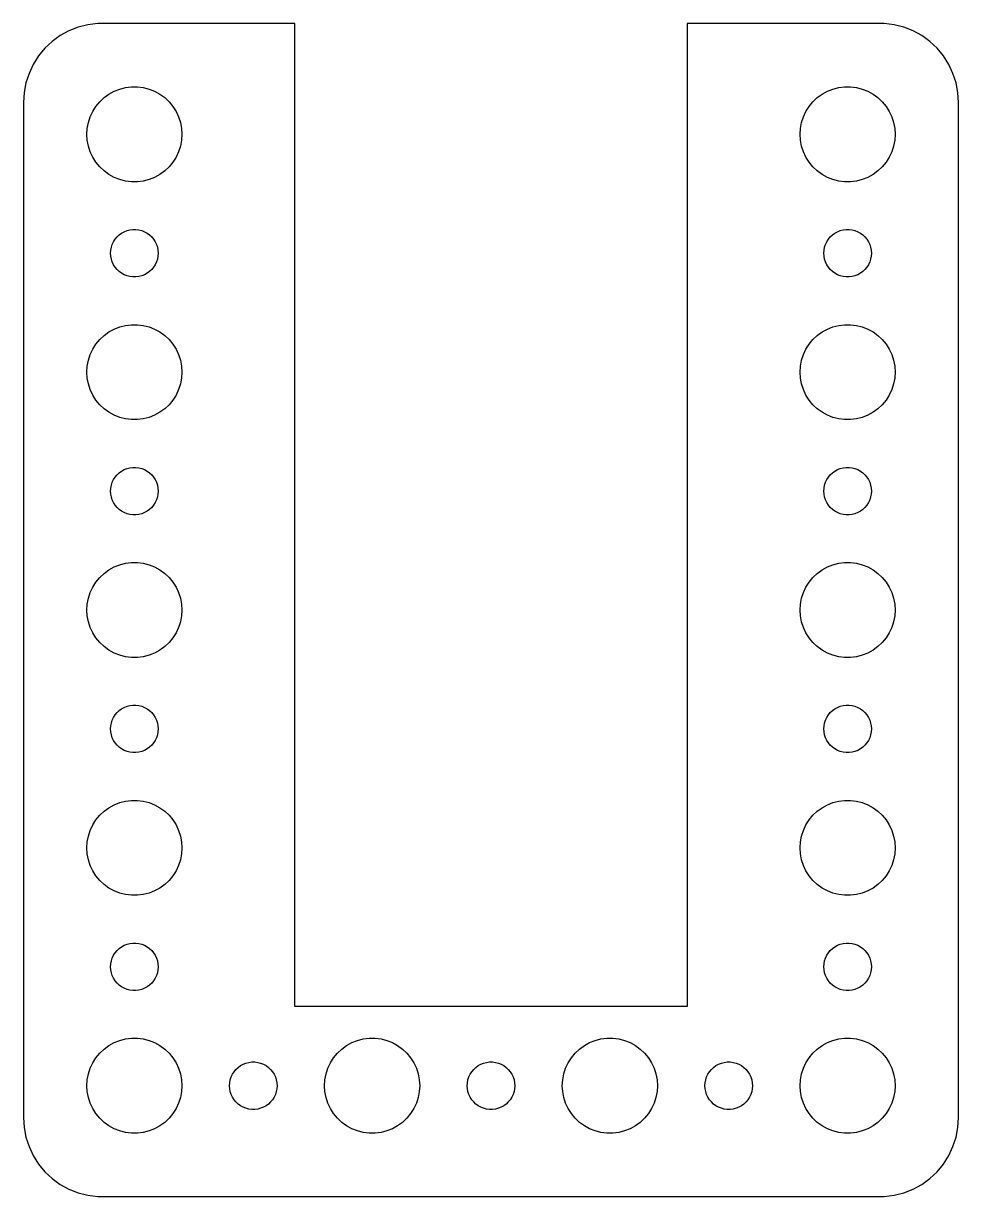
# Model space of a CAD drawing. Header units: metres. Extents: x -30 to 30, y 383 to 793.
# Drawn here: x -29.5 to 29.5, y 551 to 625 of the extents above; entities that cross this region are included whole.
import ezdxf

# ---------------------------------------------------------------- set-up
doc = ezdxf.new("R2010")
doc.units = ezdxf.units.M

msp = doc.modelspace()

# ---------------------------------------------------------------- linework, layer by layer
for p, q in [((-26.6289, 624.524), (-27.1791, 624.222)), ((-26.0451, 624.755), (-26.6289, 624.524)), ((-25.4369, 624.911), (-26.0451, 624.755)), ((-24.8139, 624.99), (-25.4369, 624.911)), ((-12.3834, 624.99), (-24.8139, 624.99)), ((-12.3834, 563), (-12.3834, 624.99)), ((24.8139, 624.99), (12.3834, 624.99)), ((12.3834, 624.99), (12.3834, 563)), ((25.4369, 624.911), (24.8139, 624.99)), ((26.0451, 624.755), (25.4369, 624.911)), ((26.6289, 624.524), (26.0451, 624.755)), ((27.1791, 624.222), (26.6289, 624.524)), ((-27.6871, 623.853), (-28.1448, 623.423)), ((-27.1791, 624.222), (-27.6871, 623.853)), ((27.6871, 623.853), (27.1791, 624.222)), ((28.1448, 623.423), (27.6871, 623.853)), ((-28.5451, 622.939), (-28.8815, 622.409)), ((-28.1448, 623.423), (-28.5451, 622.939)), ((28.5451, 622.939), (28.1448, 623.423)), ((28.8815, 622.409), (28.5451, 622.939)), ((-28.8815, 622.409), (-29.1489, 621.841)), ((29.1489, 621.841), (28.8815, 622.409)), ((-29.1489, 621.841), (-29.3429, 621.243)), ((29.3429, 621.243), (29.1489, 621.841)), ((-29.3429, 621.243), (-29.4606, 620.627)), ((-24.1075, 620.533), (-23.7773, 620.714)), ((-23.7773, 620.714), (-23.427, 620.853)), ((-23.427, 620.853), (-23.0621, 620.947)), ((-23.0621, 620.947), (-22.6884, 620.994)), ((-22.6884, 620.994), (-22.3116, 620.994)), ((-22.3116, 620.994), (-21.9379, 620.947)), ((-21.9379, 620.947), (-21.5729, 620.853)), ((-21.5729, 620.853), (-21.2227, 620.714)), ((-21.2227, 620.714), (-20.8925, 620.533)), ((20.8925, 620.533), (21.2227, 620.714)), ((21.2227, 620.714), (21.5729, 620.853)), ((21.5729, 620.853), (21.9379, 620.947)), ((21.9379, 620.947), (22.3116, 620.994)), ((22.3116, 620.994), (22.6884, 620.994)), ((22.6884, 620.994), (23.0621, 620.947)), ((23.0621, 620.947), (23.427, 620.853)), ((23.427, 620.853), (23.7773, 620.714)), ((23.7773, 620.714), (24.1075, 620.533)), ((29.4606, 620.627), (29.3429, 621.243)), ((-29.4606, 620.627), (-29.5, 620)), ((-29.5, 620), (-29.5, 556)), ((-24.927, 619.763), (-24.6869, 620.054)), ((-24.6869, 620.054), (-24.4123, 620.312)), ((-24.4123, 620.312), (-24.1075, 620.533)), ((-20.8925, 620.533), (-20.5877, 620.312)), ((-20.5877, 620.312), (-20.3131, 620.054)), ((-20.3131, 620.054), (-20.0729, 619.763)), ((20.0729, 619.763), (20.3131, 620.054)), ((20.3131, 620.054), (20.5877, 620.312)), ((20.5877, 620.312), (20.8925, 620.533)), ((24.1075, 620.533), (24.4123, 620.312)), ((24.4123, 620.312), (24.6869, 620.054)), ((24.6869, 620.054), (24.927, 619.763)), ((29.5, 620), (29.4606, 620.627)), ((29.5, 556), (29.5, 620)), ((-25.2893, 619.104), (-25.1289, 619.445)), ((-25.1289, 619.445), (-24.927, 619.763)), ((-20.0729, 619.763), (-19.8711, 619.445)), ((-19.8711, 619.445), (-19.7107, 619.104)), ((19.7107, 619.104), (19.8711, 619.445)), ((19.8711, 619.445), (20.0729, 619.763)), ((24.927, 619.763), (25.1289, 619.445)), ((25.1289, 619.445), (25.2893, 619.104)), ((-25.4763, 618.376), (-25.4057, 618.746)), ((-25.4057, 618.746), (-25.2893, 619.104)), ((-19.7107, 619.104), (-19.5942, 618.746)), ((-19.5942, 618.746), (-19.5237, 618.376)), ((19.5237, 618.376), (19.5942, 618.746)), ((19.5942, 618.746), (19.7107, 619.104)), ((25.2893, 619.104), (25.4057, 618.746)), ((25.4057, 618.746), (25.4763, 618.376)), ((-25.5, 618), (-25.4763, 618.376)), ((-25.4763, 617.624), (-25.5, 618)), ((-19.5237, 618.376), (-19.5, 618)), ((-19.5, 618), (-19.5237, 617.624)), ((19.5, 618), (19.5237, 618.376)), ((19.5237, 617.624), (19.5, 618)), ((25.4763, 618.376), (25.5, 618)), ((25.5, 618), (25.4763, 617.624)), ((-25.4057, 617.254), (-25.4763, 617.624)), ((-25.2893, 616.896), (-25.4057, 617.254)), ((-19.5942, 617.254), (-19.7107, 616.896)), ((-19.5237, 617.624), (-19.5942, 617.254)), ((19.5942, 617.254), (19.5237, 617.624)), ((19.7107, 616.896), (19.5942, 617.254)), ((25.4057, 617.254), (25.2893, 616.896)), ((25.4763, 617.624), (25.4057, 617.254)), ((-25.1289, 616.555), (-25.2893, 616.896)), ((-24.927, 616.237), (-25.1289, 616.555)), ((-19.8711, 616.555), (-20.0729, 616.237)), ((-19.7107, 616.896), (-19.8711, 616.555)), ((19.8711, 616.555), (19.7107, 616.896)), ((20.0729, 616.237), (19.8711, 616.555)), ((25.1289, 616.555), (24.927, 616.237)), ((25.2893, 616.896), (25.1289, 616.555)), ((-24.6869, 615.946), (-24.927, 616.237)), ((-24.4123, 615.688), (-24.6869, 615.946)), ((-24.1075, 615.467), (-24.4123, 615.688)), ((-20.5877, 615.688), (-20.8925, 615.467)), ((-20.3131, 615.946), (-20.5877, 615.688)), ((-20.0729, 616.237), (-20.3131, 615.946)), ((20.3131, 615.946), (20.0729, 616.237)), ((20.5877, 615.688), (20.3131, 615.946)), ((20.8925, 615.467), (20.5877, 615.688)), ((24.4123, 615.688), (24.1075, 615.467)), ((24.6869, 615.946), (24.4123, 615.688)), ((24.927, 616.237), (24.6869, 615.946)), ((-23.7773, 615.286), (-24.1075, 615.467)), ((-23.427, 615.147), (-23.7773, 615.286)), ((-23.0621, 615.053), (-23.427, 615.147)), ((-22.6884, 615.006), (-23.0621, 615.053)), ((-22.3116, 615.006), (-22.6884, 615.006)), ((-21.9379, 615.053), (-22.3116, 615.006)), ((-21.5729, 615.147), (-21.9379, 615.053)), ((-21.2227, 615.286), (-21.5729, 615.147)), ((-20.8925, 615.467), (-21.2227, 615.286)), ((21.2227, 615.286), (20.8925, 615.467)), ((21.5729, 615.147), (21.2227, 615.286)), ((21.9379, 615.053), (21.5729, 615.147)), ((22.3116, 615.006), (21.9379, 615.053)), ((22.6884, 615.006), (22.3116, 615.006)), ((23.0621, 615.053), (22.6884, 615.006)), ((23.427, 615.147), (23.0621, 615.053)), ((23.7773, 615.286), (23.427, 615.147)), ((24.1075, 615.467), (23.7773, 615.286)), ((-23.3037, 611.766), (-23.1387, 611.857)), ((-23.1387, 611.857), (-22.9635, 611.927)), ((-22.9635, 611.927), (-22.7811, 611.973)), ((-22.7811, 611.973), (-22.5942, 611.997)), ((-22.5942, 611.997), (-22.4058, 611.997)), ((-22.4058, 611.997), (-22.2189, 611.973)), ((-22.2189, 611.973), (-22.0365, 611.927)), ((-22.0365, 611.927), (-21.8613, 611.857)), ((-21.8613, 611.857), (-21.6963, 611.766)), ((21.6963, 611.766), (21.8613, 611.857)), ((21.8613, 611.857), (22.0365, 611.927)), ((22.0365, 611.927), (22.2189, 611.973)), ((22.2189, 611.973), (22.4058, 611.997)), ((22.4058, 611.997), (22.5942, 611.997)), ((22.5942, 611.997), (22.7811, 611.973)), ((22.7811, 611.973), (22.9635, 611.927)), ((22.9635, 611.927), (23.1387, 611.857)), ((23.1387, 611.857), (23.3037, 611.766)), ((-23.8947, 611.052), (-23.8145, 611.223)), ((-23.8145, 611.223), (-23.7135, 611.382)), ((-23.7135, 611.382), (-23.5934, 611.527)), ((-23.5934, 611.527), (-23.4561, 611.656)), ((-23.4561, 611.656), (-23.3037, 611.766)), ((-21.6963, 611.766), (-21.5439, 611.656)), ((-21.5439, 611.656), (-21.4065, 611.527)), ((-21.4065, 611.527), (-21.2865, 611.382)), ((-21.2865, 611.382), (-21.1855, 611.223)), ((-21.1855, 611.223), (-21.1053, 611.052)), ((21.1053, 611.052), (21.1855, 611.223)), ((21.1855, 611.223), (21.2865, 611.382)), ((21.2865, 611.382), (21.4065, 611.527)), ((21.4065, 611.527), (21.5439, 611.656)), ((21.5439, 611.656), (21.6963, 611.766)), ((23.3037, 611.766), (23.4561, 611.656)), ((23.4561, 611.656), (23.5934, 611.527)), ((23.5934, 611.527), (23.7135, 611.382)), ((23.7135, 611.382), (23.8145, 611.223)), ((23.8145, 611.223), (23.8947, 611.052)), ((-24, 610.5), (-23.9882, 610.688)), ((-23.9882, 610.312), (-24, 610.5)), ((-23.9882, 610.688), (-23.9529, 610.873)), ((-23.9529, 610.873), (-23.8947, 611.052)), ((-21.1053, 611.052), (-21.0471, 610.873)), ((-21.0471, 610.873), (-21.0118, 610.688)), ((-21.0118, 610.688), (-21, 610.5)), ((-21, 610.5), (-21.0118, 610.312)), ((21, 610.5), (21.0118, 610.688)), ((21.0118, 610.312), (21, 610.5)), ((21.0118, 610.688), (21.0471, 610.873)), ((21.0471, 610.873), (21.1053, 611.052)), ((23.8947, 611.052), (23.9529, 610.873)), ((23.9529, 610.873), (23.9882, 610.688)), ((23.9882, 610.688), (24, 610.5)), ((24, 610.5), (23.9882, 610.312)), ((-23.9529, 610.127), (-23.9882, 610.312)), ((-23.8947, 609.948), (-23.9529, 610.127)), ((-23.8145, 609.777), (-23.8947, 609.948)), ((-23.7135, 609.618), (-23.8145, 609.777)), ((-23.5934, 609.473), (-23.7135, 609.618)), ((-21.2865, 609.618), (-21.4065, 609.473)), ((-21.1855, 609.777), (-21.2865, 609.618)), ((-21.1053, 609.948), (-21.1855, 609.777)), ((-21.0471, 610.127), (-21.1053, 609.948)), ((-21.0118, 610.312), (-21.0471, 610.127)), ((21.0471, 610.127), (21.0118, 610.312)), ((21.1053, 609.948), (21.0471, 610.127)), ((21.1855, 609.777), (21.1053, 609.948)), ((21.2865, 609.618), (21.1855, 609.777)), ((21.4065, 609.473), (21.2865, 609.618)), ((23.7135, 609.618), (23.5934, 609.473)), ((23.8145, 609.777), (23.7135, 609.618)), ((23.8947, 609.948), (23.8145, 609.777)), ((23.9529, 610.127), (23.8947, 609.948)), ((23.9882, 610.312), (23.9529, 610.127)), ((-23.4561, 609.344), (-23.5934, 609.473)), ((-23.3037, 609.234), (-23.4561, 609.344)), ((-23.1387, 609.143), (-23.3037, 609.234)), ((-22.9635, 609.073), (-23.1387, 609.143)), ((-22.7811, 609.027), (-22.9635, 609.073)), ((-22.5942, 609.003), (-22.7811, 609.027)), ((-22.4058, 609.003), (-22.5942, 609.003)), ((-22.2189, 609.027), (-22.4058, 609.003)), ((-22.0365, 609.073), (-22.2189, 609.027)), ((-21.8613, 609.143), (-22.0365, 609.073)), ((-21.6963, 609.234), (-21.8613, 609.143)), ((-21.5439, 609.344), (-21.6963, 609.234)), ((-21.4065, 609.473), (-21.5439, 609.344)), ((21.5439, 609.344), (21.4065, 609.473)), ((21.6963, 609.234), (21.5439, 609.344)), ((21.8613, 609.143), (21.6963, 609.234)), ((22.0365, 609.073), (21.8613, 609.143)), ((22.2189, 609.027), (22.0365, 609.073)), ((22.4058, 609.003), (22.2189, 609.027)), ((22.5942, 609.003), (22.4058, 609.003)), ((22.7811, 609.027), (22.5942, 609.003)), ((22.9635, 609.073), (22.7811, 609.027)), ((23.1387, 609.143), (22.9635, 609.073)), ((23.3037, 609.234), (23.1387, 609.143)), ((23.4561, 609.344), (23.3037, 609.234)), ((23.5934, 609.473), (23.4561, 609.344)), ((-23.427, 605.853), (-23.0621, 605.947)), ((-23.0621, 605.947), (-22.6884, 605.994)), ((-22.6884, 605.994), (-22.3116, 605.994)), ((-22.3116, 605.994), (-21.9379, 605.947)), ((-21.9379, 605.947), (-21.5729, 605.853)), ((21.5729, 605.853), (21.9379, 605.947)), ((21.9379, 605.947), (22.3116, 605.994)), ((22.3116, 605.994), (22.6884, 605.994)), ((22.6884, 605.994), (23.0621, 605.947)), ((23.0621, 605.947), (23.427, 605.853)), ((-24.6869, 605.054), (-24.4123, 605.312)), ((-24.4123, 605.312), (-24.1075, 605.533)), ((-24.1075, 605.533), (-23.7773, 605.714)), ((-23.7773, 605.714), (-23.427, 605.853)), ((-21.5729, 605.853), (-21.2227, 605.714)), ((-21.2227, 605.714), (-20.8925, 605.533)), ((-20.8925, 605.533), (-20.5877, 605.312)), ((-20.5877, 605.312), (-20.3131, 605.054)), ((20.3131, 605.054), (20.5877, 605.312)), ((20.5877, 605.312), (20.8925, 605.533)), ((20.8925, 605.533), (21.2227, 605.714)), ((21.2227, 605.714), (21.5729, 605.853)), ((23.427, 605.853), (23.7773, 605.714)), ((23.7773, 605.714), (24.1075, 605.533)), ((24.1075, 605.533), (24.4123, 605.312)), ((24.4123, 605.312), (24.6869, 605.054)), ((-25.2893, 604.104), (-25.1289, 604.445)), ((-25.1289, 604.445), (-24.927, 604.763)), ((-24.927, 604.763), (-24.6869, 605.054)), ((-20.3131, 605.054), (-20.0729, 604.763)), ((-20.0729, 604.763), (-19.8711, 604.445)), ((-19.8711, 604.445), (-19.7107, 604.104)), ((19.7107, 604.104), (19.8711, 604.445)), ((19.8711, 604.445), (20.0729, 604.763)), ((20.0729, 604.763), (20.3131, 605.054)), ((24.6869, 605.054), (24.927, 604.763)), ((24.927, 604.763), (25.1289, 604.445)), ((25.1289, 604.445), (25.2893, 604.104)), ((-25.4763, 603.376), (-25.4057, 603.746)), ((-25.4057, 603.746), (-25.2893, 604.104)), ((-19.7107, 604.104), (-19.5942, 603.746)), ((-19.5942, 603.746), (-19.5237, 603.376)), ((19.5237, 603.376), (19.5942, 603.746)), ((19.5942, 603.746), (19.7107, 604.104)), ((25.2893, 604.104), (25.4057, 603.746)), ((25.4057, 603.746), (25.4763, 603.376)), ((-25.5, 603), (-25.4763, 603.376)), ((-25.4763, 602.624), (-25.5, 603)), ((-19.5237, 603.376), (-19.5, 603)), ((-19.5, 603), (-19.5237, 602.624)), ((19.5, 603), (19.5237, 603.376)), ((19.5237, 602.624), (19.5, 603)), ((25.4763, 603.376), (25.5, 603)), ((25.5, 603), (25.4763, 602.624)), ((-25.4057, 602.254), (-25.4763, 602.624)), ((-25.2893, 601.896), (-25.4057, 602.254)), ((-19.5942, 602.254), (-19.7107, 601.896)), ((-19.5237, 602.624), (-19.5942, 602.254)), ((19.5942, 602.254), (19.5237, 602.624)), ((19.7107, 601.896), (19.5942, 602.254)), ((25.4057, 602.254), (25.2893, 601.896)), ((25.4763, 602.624), (25.4057, 602.254)), ((-25.1289, 601.555), (-25.2893, 601.896)), ((-24.927, 601.237), (-25.1289, 601.555)), ((-19.8711, 601.555), (-20.0729, 601.237)), ((-19.7107, 601.896), (-19.8711, 601.555)), ((19.8711, 601.555), (19.7107, 601.896)), ((20.0729, 601.237), (19.8711, 601.555)), ((25.1289, 601.555), (24.927, 601.237)), ((25.2893, 601.896), (25.1289, 601.555)), ((-24.6869, 600.946), (-24.927, 601.237)), ((-24.4123, 600.688), (-24.6869, 600.946)), ((-20.3131, 600.946), (-20.5877, 600.688)), ((-20.0729, 601.237), (-20.3131, 600.946)), ((20.3131, 600.946), (20.0729, 601.237)), ((20.5877, 600.688), (20.3131, 600.946)), ((24.6869, 600.946), (24.4123, 600.688)), ((24.927, 601.237), (24.6869, 600.946)), ((-24.1075, 600.467), (-24.4123, 600.688)), ((-23.7773, 600.286), (-24.1075, 600.467)), ((-23.427, 600.147), (-23.7773, 600.286)), ((-23.0621, 600.053), (-23.427, 600.147)), ((-22.6884, 600.006), (-23.0621, 600.053)), ((-22.3116, 600.006), (-22.6884, 600.006)), ((-21.9379, 600.053), (-22.3116, 600.006)), ((-21.5729, 600.147), (-21.9379, 600.053)), ((-21.2227, 600.286), (-21.5729, 600.147)), ((-20.8925, 600.467), (-21.2227, 600.286)), ((-20.5877, 600.688), (-20.8925, 600.467)), ((20.8925, 600.467), (20.5877, 600.688)), ((21.2227, 600.286), (20.8925, 600.467)), ((21.5729, 600.147), (21.2227, 600.286)), ((21.9379, 600.053), (21.5729, 600.147)), ((22.3116, 600.006), (21.9379, 600.053)), ((22.6884, 600.006), (22.3116, 600.006)), ((23.0621, 600.053), (22.6884, 600.006)), ((23.427, 600.147), (23.0621, 600.053)), ((23.7773, 600.286), (23.427, 600.147)), ((24.1075, 600.467), (23.7773, 600.286)), ((24.4123, 600.688), (24.1075, 600.467)), ((-23.8145, 596.223), (-23.7135, 596.382)), ((-23.7135, 596.382), (-23.5934, 596.527)), ((-23.5934, 596.527), (-23.4561, 596.656)), ((-23.4561, 596.656), (-23.3037, 596.766)), ((-23.3037, 596.766), (-23.1387, 596.857)), ((-23.1387, 596.857), (-22.9635, 596.927)), ((-22.9635, 596.927), (-22.7811, 596.973)), ((-22.7811, 596.973), (-22.5942, 596.997)), ((-22.5942, 596.997), (-22.4058, 596.997)), ((-22.4058, 596.997), (-22.2189, 596.973)), ((-22.2189, 596.973), (-22.0365, 596.927)), ((-22.0365, 596.927), (-21.8613, 596.857)), ((-21.8613, 596.857), (-21.6963, 596.766)), ((-21.6963, 596.766), (-21.5439, 596.656)), ((-21.5439, 596.656), (-21.4065, 596.527)), ((-21.4065, 596.527), (-21.2865, 596.382)), ((-21.2865, 596.382), (-21.1855, 596.223)), ((21.1855, 596.223), (21.2865, 596.382)), ((21.2865, 596.382), (21.4065, 596.527)), ((21.4065, 596.527), (21.5439, 596.656)), ((21.5439, 596.656), (21.6963, 596.766)), ((21.6963, 596.766), (21.8613, 596.857)), ((21.8613, 596.857), (22.0365, 596.927)), ((22.0365, 596.927), (22.2189, 596.973)), ((22.2189, 596.973), (22.4058, 596.997)), ((22.4058, 596.997), (22.5942, 596.997)), ((22.5942, 596.997), (22.7811, 596.973)), ((22.7811, 596.973), (22.9635, 596.927)), ((22.9635, 596.927), (23.1387, 596.857)), ((23.1387, 596.857), (23.3037, 596.766)), ((23.3037, 596.766), (23.4561, 596.656)), ((23.4561, 596.656), (23.5934, 596.527)), ((23.5934, 596.527), (23.7135, 596.382)), ((23.7135, 596.382), (23.8145, 596.223)), ((-24, 595.5), (-23.9882, 595.688)), ((-23.9882, 595.688), (-23.9529, 595.873)), ((-23.9529, 595.873), (-23.8947, 596.052)), ((-23.8947, 596.052), (-23.8145, 596.223)), ((-21.1855, 596.223), (-21.1053, 596.052)), ((-21.1053, 596.052), (-21.0471, 595.873)), ((-21.0471, 595.873), (-21.0118, 595.688)), ((-21.0118, 595.688), (-21, 595.5)), ((21, 595.5), (21.0118, 595.688)), ((21.0118, 595.688), (21.0471, 595.873)), ((21.0471, 595.873), (21.1053, 596.052)), ((21.1053, 596.052), (21.1855, 596.223)), ((23.8145, 596.223), (23.8947, 596.052)), ((23.8947, 596.052), (23.9529, 595.873)), ((23.9529, 595.873), (23.9882, 595.688)), ((23.9882, 595.688), (24, 595.5)), ((-23.9882, 595.312), (-24, 595.5)), ((-23.9529, 595.127), (-23.9882, 595.312)), ((-23.8947, 594.948), (-23.9529, 595.127)), ((-23.8145, 594.777), (-23.8947, 594.948)), ((-21.1053, 594.948), (-21.1855, 594.777)), ((-21.0471, 595.127), (-21.1053, 594.948)), ((-21.0118, 595.312), (-21.0471, 595.127)), ((-21, 595.5), (-21.0118, 595.312)), ((21.0118, 595.312), (21, 595.5)), ((21.0471, 595.127), (21.0118, 595.312)), ((21.1053, 594.948), (21.0471, 595.127)), ((21.1855, 594.777), (21.1053, 594.948)), ((23.8947, 594.948), (23.8145, 594.777)), ((23.9529, 595.127), (23.8947, 594.948)), ((23.9882, 595.312), (23.9529, 595.127)), ((24, 595.5), (23.9882, 595.312)), ((-23.7135, 594.618), (-23.8145, 594.777)), ((-23.5934, 594.473), (-23.7135, 594.618)), ((-23.4561, 594.344), (-23.5934, 594.473)), ((-23.3037, 594.234), (-23.4561, 594.344)), ((-23.1387, 594.143), (-23.3037, 594.234)), ((-22.9635, 594.073), (-23.1387, 594.143)), ((-22.7811, 594.027), (-22.9635, 594.073)), ((-22.0365, 594.073), (-22.2189, 594.027)), ((-21.8613, 594.143), (-22.0365, 594.073)), ((-21.6963, 594.234), (-21.8613, 594.143)), ((-21.5439, 594.344), (-21.6963, 594.234)), ((-21.4065, 594.473), (-21.5439, 594.344)), ((-21.2865, 594.618), (-21.4065, 594.473)), ((-21.1855, 594.777), (-21.2865, 594.618)), ((21.2865, 594.618), (21.1855, 594.777)), ((21.4065, 594.473), (21.2865, 594.618)), ((21.5439, 594.344), (21.4065, 594.473)), ((21.6963, 594.234), (21.5439, 594.344)), ((21.8613, 594.143), (21.6963, 594.234)), ((22.0365, 594.073), (21.8613, 594.143)), ((22.2189, 594.027), (22.0365, 594.073)), ((22.9635, 594.073), (22.7811, 594.027)), ((23.1387, 594.143), (22.9635, 594.073)), ((23.3037, 594.234), (23.1387, 594.143)), ((23.4561, 594.344), (23.3037, 594.234)), ((23.5934, 594.473), (23.4561, 594.344)), ((23.7135, 594.618), (23.5934, 594.473)), ((23.8145, 594.777), (23.7135, 594.618)), ((-22.5942, 594.003), (-22.7811, 594.027)), ((-22.4058, 594.003), (-22.5942, 594.003)), ((-22.2189, 594.027), (-22.4058, 594.003)), ((22.4058, 594.003), (22.2189, 594.027)), ((22.5942, 594.003), (22.4058, 594.003)), ((22.7811, 594.027), (22.5942, 594.003)), ((-24.4123, 590.312), (-24.1075, 590.533)), ((-24.1075, 590.533), (-23.7773, 590.714)), ((-23.7773, 590.714), (-23.427, 590.853)), ((-23.427, 590.853), (-23.0621, 590.947)), ((-23.0621, 590.947), (-22.6884, 590.994)), ((-22.6884, 590.994), (-22.3116, 590.994)), ((-22.3116, 590.994), (-21.9379, 590.947)), ((-21.9379, 590.947), (-21.5729, 590.853)), ((-21.5729, 590.853), (-21.2227, 590.714)), ((-21.2227, 590.714), (-20.8925, 590.533)), ((-20.8925, 590.533), (-20.5877, 590.312)), ((20.5877, 590.312), (20.8925, 590.533)), ((20.8925, 590.533), (21.2227, 590.714)), ((21.2227, 590.714), (21.5729, 590.853)), ((21.5729, 590.853), (21.9379, 590.947)), ((21.9379, 590.947), (22.3116, 590.994)), ((22.3116, 590.994), (22.6884, 590.994)), ((22.6884, 590.994), (23.0621, 590.947)), ((23.0621, 590.947), (23.427, 590.853)), ((23.427, 590.853), (23.7773, 590.714)), ((23.7773, 590.714), (24.1075, 590.533)), ((24.1075, 590.533), (24.4123, 590.312)), ((-25.1289, 589.445), (-24.927, 589.763)), ((-24.927, 589.763), (-24.6869, 590.054)), ((-24.6869, 590.054), (-24.4123, 590.312)), ((-20.5877, 590.312), (-20.3131, 590.054)), ((-20.3131, 590.054), (-20.0729, 589.763)), ((-20.0729, 589.763), (-19.8711, 589.445)), ((19.8711, 589.445), (20.0729, 589.763)), ((20.0729, 589.763), (20.3131, 590.054)), ((20.3131, 590.054), (20.5877, 590.312)), ((24.4123, 590.312), (24.6869, 590.054)), ((24.6869, 590.054), (24.927, 589.763)), ((24.927, 589.763), (25.1289, 589.445)), ((-25.4057, 588.746), (-25.2893, 589.104)), ((-25.2893, 589.104), (-25.1289, 589.445)), ((-19.8711, 589.445), (-19.7107, 589.104)), ((-19.7107, 589.104), (-19.5942, 588.746)), ((19.5942, 588.746), (19.7107, 589.104)), ((19.7107, 589.104), (19.8711, 589.445)), ((25.1289, 589.445), (25.2893, 589.104)), ((25.2893, 589.104), (25.4057, 588.746)), ((-25.5, 588), (-25.4763, 588.376)), ((-25.4763, 588.376), (-25.4057, 588.746)), ((-19.5942, 588.746), (-19.5237, 588.376)), ((-19.5237, 588.376), (-19.5, 588)), ((19.5, 588), (19.5237, 588.376)), ((19.5237, 588.376), (19.5942, 588.746)), ((25.4057, 588.746), (25.4763, 588.376)), ((25.4763, 588.376), (25.5, 588)), ((-25.4763, 587.624), (-25.5, 588)), ((-25.4057, 587.254), (-25.4763, 587.624)), ((-19.5237, 587.624), (-19.5942, 587.254)), ((-19.5, 588), (-19.5237, 587.624)), ((19.5237, 587.624), (19.5, 588)), ((19.5942, 587.254), (19.5237, 587.624)), ((25.4763, 587.624), (25.4057, 587.254)), ((25.5, 588), (25.4763, 587.624)), ((-25.2893, 586.896), (-25.4057, 587.254)), ((-25.1289, 586.555), (-25.2893, 586.896)), ((-19.7107, 586.896), (-19.8711, 586.555)), ((-19.5942, 587.254), (-19.7107, 586.896)), ((19.7107, 586.896), (19.5942, 587.254)), ((19.8711, 586.555), (19.7107, 586.896)), ((25.2893, 586.896), (25.1289, 586.555)), ((25.4057, 587.254), (25.2893, 586.896)), ((-24.927, 586.237), (-25.1289, 586.555)), ((-24.6869, 585.946), (-24.927, 586.237)), ((-24.4123, 585.688), (-24.6869, 585.946)), ((-20.3131, 585.946), (-20.5877, 585.688)), ((-20.0729, 586.237), (-20.3131, 585.946)), ((-19.8711, 586.555), (-20.0729, 586.237)), ((20.0729, 586.237), (19.8711, 586.555)), ((20.3131, 585.946), (20.0729, 586.237)), ((20.5877, 585.688), (20.3131, 585.946)), ((24.6869, 585.946), (24.4123, 585.688)), ((24.927, 586.237), (24.6869, 585.946)), ((25.1289, 586.555), (24.927, 586.237)), ((-24.1075, 585.467), (-24.4123, 585.688)), ((-23.7773, 585.286), (-24.1075, 585.467)), ((-23.427, 585.147), (-23.7773, 585.286)), ((-21.2227, 585.286), (-21.5729, 585.147)), ((-20.8925, 585.467), (-21.2227, 585.286)), ((-20.5877, 585.688), (-20.8925, 585.467)), ((20.8925, 585.467), (20.5877, 585.688)), ((21.2227, 585.286), (20.8925, 585.467)), ((21.5729, 585.147), (21.2227, 585.286)), ((23.7773, 585.286), (23.427, 585.147)), ((24.1075, 585.467), (23.7773, 585.286)), ((24.4123, 585.688), (24.1075, 585.467)), ((-23.0621, 585.053), (-23.427, 585.147)), ((-22.6884, 585.006), (-23.0621, 585.053)), ((-22.3116, 585.006), (-22.6884, 585.006)), ((-21.9379, 585.053), (-22.3116, 585.006)), ((-21.5729, 585.147), (-21.9379, 585.053)), ((21.9379, 585.053), (21.5729, 585.147)), ((22.3116, 585.006), (21.9379, 585.053)), ((22.6884, 585.006), (22.3116, 585.006)), ((23.0621, 585.053), (22.6884, 585.006)), ((23.427, 585.147), (23.0621, 585.053)), ((-23.7135, 581.382), (-23.5934, 581.527)), ((-23.5934, 581.527), (-23.4561, 581.656)), ((-23.4561, 581.656), (-23.3037, 581.766)), ((-23.3037, 581.766), (-23.1387, 581.857)), ((-23.1387, 581.857), (-22.9635, 581.927)), ((-22.9635, 581.927), (-22.7811, 581.973)), ((-22.7811, 581.973), (-22.5942, 581.997)), ((-22.5942, 581.997), (-22.4058, 581.997)), ((-22.4058, 581.997), (-22.2189, 581.973)), ((-22.2189, 581.973), (-22.0365, 581.927)), ((-22.0365, 581.927), (-21.8613, 581.857)), ((-21.8613, 581.857), (-21.6963, 581.766)), ((-21.6963, 581.766), (-21.5439, 581.656)), ((-21.5439, 581.656), (-21.4065, 581.527)), ((-21.4065, 581.527), (-21.2865, 581.382)), ((21.2865, 581.382), (21.4065, 581.527)), ((21.4065, 581.527), (21.5439, 581.656)), ((21.5439, 581.656), (21.6963, 581.766)), ((21.6963, 581.766), (21.8613, 581.857)), ((21.8613, 581.857), (22.0365, 581.927)), ((22.0365, 581.927), (22.2189, 581.973)), ((22.2189, 581.973), (22.4058, 581.997)), ((22.4058, 581.997), (22.5942, 581.997)), ((22.5942, 581.997), (22.7811, 581.973)), ((22.7811, 581.973), (22.9635, 581.927)), ((22.9635, 581.927), (23.1387, 581.857)), ((23.1387, 581.857), (23.3037, 581.766)), ((23.3037, 581.766), (23.4561, 581.656)), ((23.4561, 581.656), (23.5934, 581.527)), ((23.5934, 581.527), (23.7135, 581.382)), ((-23.9882, 580.688), (-23.9529, 580.873)), ((-23.9529, 580.873), (-23.8947, 581.052)), ((-23.8947, 581.052), (-23.8145, 581.223)), ((-23.8145, 581.223), (-23.7135, 581.382)), ((-21.2865, 581.382), (-21.1855, 581.223)), ((-21.1855, 581.223), (-21.1053, 581.052)), ((-21.1053, 581.052), (-21.0471, 580.873)), ((-21.0471, 580.873), (-21.0118, 580.688)), ((21.0118, 580.688), (21.0471, 580.873)), ((21.0471, 580.873), (21.1053, 581.052)), ((21.1053, 581.052), (21.1855, 581.223)), ((21.1855, 581.223), (21.2865, 581.382)), ((23.7135, 581.382), (23.8145, 581.223)), ((23.8145, 581.223), (23.8947, 581.052)), ((23.8947, 581.052), (23.9529, 580.873)), ((23.9529, 580.873), (23.9882, 580.688)), ((-24, 580.5), (-23.9882, 580.688)), ((-23.9882, 580.312), (-24, 580.5)), ((-23.9529, 580.127), (-23.9882, 580.312)), ((-23.8947, 579.948), (-23.9529, 580.127)), ((-21.0471, 580.127), (-21.1053, 579.948)), ((-21.0118, 580.312), (-21.0471, 580.127)), ((-21.0118, 580.688), (-21, 580.5)), ((-21, 580.5), (-21.0118, 580.312)), ((21, 580.5), (21.0118, 580.688)), ((21.0118, 580.312), (21, 580.5)), ((21.0471, 580.127), (21.0118, 580.312)), ((21.1053, 579.948), (21.0471, 580.127)), ((23.9529, 580.127), (23.8947, 579.948)), ((23.9882, 580.312), (23.9529, 580.127)), ((23.9882, 580.688), (24, 580.5)), ((24, 580.5), (23.9882, 580.312)), ((-23.8145, 579.777), (-23.8947, 579.948)), ((-23.7135, 579.618), (-23.8145, 579.777)), ((-23.5934, 579.473), (-23.7135, 579.618)), ((-23.4561, 579.344), (-23.5934, 579.473)), ((-23.3037, 579.234), (-23.4561, 579.344)), ((-21.5439, 579.344), (-21.6963, 579.234)), ((-21.4065, 579.473), (-21.5439, 579.344)), ((-21.2865, 579.618), (-21.4065, 579.473)), ((-21.1855, 579.777), (-21.2865, 579.618)), ((-21.1053, 579.948), (-21.1855, 579.777)), ((21.1855, 579.777), (21.1053, 579.948)), ((21.2865, 579.618), (21.1855, 579.777)), ((21.4065, 579.473), (21.2865, 579.618)), ((21.5439, 579.344), (21.4065, 579.473)), ((21.6963, 579.234), (21.5439, 579.344)), ((23.4561, 579.344), (23.3037, 579.234)), ((23.5934, 579.473), (23.4561, 579.344)), ((23.7135, 579.618), (23.5934, 579.473)), ((23.8145, 579.777), (23.7135, 579.618)), ((23.8947, 579.948), (23.8145, 579.777)), ((-23.1387, 579.143), (-23.3037, 579.234)), ((-22.9635, 579.073), (-23.1387, 579.143)), ((-22.7811, 579.027), (-22.9635, 579.073)), ((-22.5942, 579.003), (-22.7811, 579.027)), ((-22.4058, 579.003), (-22.5942, 579.003)), ((-22.2189, 579.027), (-22.4058, 579.003)), ((-22.0365, 579.073), (-22.2189, 579.027)), ((-21.8613, 579.143), (-22.0365, 579.073)), ((-21.6963, 579.234), (-21.8613, 579.143)), ((21.8613, 579.143), (21.6963, 579.234)), ((22.0365, 579.073), (21.8613, 579.143)), ((22.2189, 579.027), (22.0365, 579.073)), ((22.4058, 579.003), (22.2189, 579.027)), ((22.5942, 579.003), (22.4058, 579.003)), ((22.7811, 579.027), (22.5942, 579.003)), ((22.9635, 579.073), (22.7811, 579.027)), ((23.1387, 579.143), (22.9635, 579.073)), ((23.3037, 579.234), (23.1387, 579.143)), ((-24.1075, 575.533), (-23.7773, 575.714)), ((-23.7773, 575.714), (-23.427, 575.853)), ((-23.427, 575.853), (-23.0621, 575.947)), ((-23.0621, 575.947), (-22.6884, 575.994)), ((-22.6884, 575.994), (-22.3116, 575.994)), ((-22.3116, 575.994), (-21.9379, 575.947)), ((-21.9379, 575.947), (-21.5729, 575.853)), ((-21.5729, 575.853), (-21.2227, 575.714)), ((-21.2227, 575.714), (-20.8925, 575.533)), ((20.8925, 575.533), (21.2227, 575.714)), ((21.2227, 575.714), (21.5729, 575.853)), ((21.5729, 575.853), (21.9379, 575.947)), ((21.9379, 575.947), (22.3116, 575.994)), ((22.3116, 575.994), (22.6884, 575.994)), ((22.6884, 575.994), (23.0621, 575.947)), ((23.0621, 575.947), (23.427, 575.853)), ((23.427, 575.853), (23.7773, 575.714)), ((23.7773, 575.714), (24.1075, 575.533)), ((-24.927, 574.763), (-24.6869, 575.054)), ((-24.6869, 575.054), (-24.4123, 575.312)), ((-24.4123, 575.312), (-24.1075, 575.533)), ((-20.8925, 575.533), (-20.5877, 575.312)), ((-20.5877, 575.312), (-20.3131, 575.054)), ((-20.3131, 575.054), (-20.0729, 574.763)), ((20.0729, 574.763), (20.3131, 575.054)), ((20.3131, 575.054), (20.5877, 575.312)), ((20.5877, 575.312), (20.8925, 575.533)), ((24.1075, 575.533), (24.4123, 575.312)), ((24.4123, 575.312), (24.6869, 575.054)), ((24.6869, 575.054), (24.927, 574.763)), ((-25.4057, 573.746), (-25.2893, 574.104)), ((-25.2893, 574.104), (-25.1289, 574.445)), ((-25.1289, 574.445), (-24.927, 574.763)), ((-20.0729, 574.763), (-19.8711, 574.445)), ((-19.8711, 574.445), (-19.7107, 574.104)), ((-19.7107, 574.104), (-19.5942, 573.746)), ((19.5942, 573.746), (19.7107, 574.104)), ((19.7107, 574.104), (19.8711, 574.445)), ((19.8711, 574.445), (20.0729, 574.763)), ((24.927, 574.763), (25.1289, 574.445)), ((25.1289, 574.445), (25.2893, 574.104)), ((25.2893, 574.104), (25.4057, 573.746)), ((-25.5, 573), (-25.4763, 573.376)), ((-25.4763, 573.376), (-25.4057, 573.746)), ((-19.5942, 573.746), (-19.5237, 573.376)), ((-19.5237, 573.376), (-19.5, 573)), ((19.5, 573), (19.5237, 573.376)), ((19.5237, 573.376), (19.5942, 573.746)), ((25.4057, 573.746), (25.4763, 573.376)), ((25.4763, 573.376), (25.5, 573)), ((-25.4763, 572.624), (-25.5, 573)), ((-25.4057, 572.254), (-25.4763, 572.624)), ((-19.5237, 572.624), (-19.5942, 572.254)), ((-19.5, 573), (-19.5237, 572.624)), ((19.5237, 572.624), (19.5, 573)), ((19.5942, 572.254), (19.5237, 572.624)), ((25.4763, 572.624), (25.4057, 572.254)), ((25.5, 573), (25.4763, 572.624)), ((-25.2893, 571.896), (-25.4057, 572.254)), ((-25.1289, 571.555), (-25.2893, 571.896)), ((-19.7107, 571.896), (-19.8711, 571.555)), ((-19.5942, 572.254), (-19.7107, 571.896)), ((19.7107, 571.896), (19.5942, 572.254)), ((19.8711, 571.555), (19.7107, 571.896)), ((25.2893, 571.896), (25.1289, 571.555)), ((25.4057, 572.254), (25.2893, 571.896)), ((-24.927, 571.237), (-25.1289, 571.555)), ((-24.6869, 570.946), (-24.927, 571.237)), ((-20.0729, 571.237), (-20.3131, 570.946)), ((-19.8711, 571.555), (-20.0729, 571.237)), ((20.0729, 571.237), (19.8711, 571.555)), ((20.3131, 570.946), (20.0729, 571.237)), ((24.927, 571.237), (24.6869, 570.946)), ((25.1289, 571.555), (24.927, 571.237)), ((-24.4123, 570.688), (-24.6869, 570.946)), ((-24.1075, 570.467), (-24.4123, 570.688)), ((-23.7773, 570.286), (-24.1075, 570.467)), ((-20.8925, 570.467), (-21.2227, 570.286)), ((-20.5877, 570.688), (-20.8925, 570.467)), ((-20.3131, 570.946), (-20.5877, 570.688)), ((20.5877, 570.688), (20.3131, 570.946)), ((20.8925, 570.467), (20.5877, 570.688)), ((21.2227, 570.286), (20.8925, 570.467)), ((24.1075, 570.467), (23.7773, 570.286)), ((24.4123, 570.688), (24.1075, 570.467)), ((24.6869, 570.946), (24.4123, 570.688)), ((-23.427, 570.147), (-23.7773, 570.286)), ((-23.0621, 570.053), (-23.427, 570.147)), ((-22.6884, 570.006), (-23.0621, 570.053)), ((-22.3116, 570.006), (-22.6884, 570.006)), ((-21.9379, 570.053), (-22.3116, 570.006)), ((-21.5729, 570.147), (-21.9379, 570.053)), ((-21.2227, 570.286), (-21.5729, 570.147)), ((21.5729, 570.147), (21.2227, 570.286)), ((21.9379, 570.053), (21.5729, 570.147)), ((22.3116, 570.006), (21.9379, 570.053)), ((22.6884, 570.006), (22.3116, 570.006)), ((23.0621, 570.053), (22.6884, 570.006)), ((23.427, 570.147), (23.0621, 570.053)), ((23.7773, 570.286), (23.427, 570.147)), ((-23.4561, 566.656), (-23.3037, 566.766)), ((-23.3037, 566.766), (-23.1387, 566.857)), ((-23.1387, 566.857), (-22.9635, 566.927)), ((-22.9635, 566.927), (-22.7811, 566.973)), ((-22.7811, 566.973), (-22.5942, 566.997)), ((-22.5942, 566.997), (-22.4058, 566.997)), ((-22.4058, 566.997), (-22.2189, 566.973)), ((-22.2189, 566.973), (-22.0365, 566.927)), ((-22.0365, 566.927), (-21.8613, 566.857)), ((-21.8613, 566.857), (-21.6963, 566.766)), ((-21.6963, 566.766), (-21.5439, 566.656)), ((21.5439, 566.656), (21.6963, 566.766)), ((21.6963, 566.766), (21.8613, 566.857)), ((21.8613, 566.857), (22.0365, 566.927)), ((22.0365, 566.927), (22.2189, 566.973)), ((22.2189, 566.973), (22.4058, 566.997)), ((22.4058, 566.997), (22.5942, 566.997)), ((22.5942, 566.997), (22.7811, 566.973)), ((22.7811, 566.973), (22.9635, 566.927)), ((22.9635, 566.927), (23.1387, 566.857)), ((23.1387, 566.857), (23.3037, 566.766)), ((23.3037, 566.766), (23.4561, 566.656)), ((-23.9529, 565.873), (-23.8947, 566.052)), ((-23.8947, 566.052), (-23.8145, 566.223)), ((-23.8145, 566.223), (-23.7135, 566.382)), ((-23.7135, 566.382), (-23.5934, 566.527)), ((-23.5934, 566.527), (-23.4561, 566.656)), ((-21.5439, 566.656), (-21.4065, 566.527)), ((-21.4065, 566.527), (-21.2865, 566.382)), ((-21.2865, 566.382), (-21.1855, 566.223)), ((-21.1855, 566.223), (-21.1053, 566.052)), ((-21.1053, 566.052), (-21.0471, 565.873)), ((21.0471, 565.873), (21.1053, 566.052)), ((21.1053, 566.052), (21.1855, 566.223)), ((21.1855, 566.223), (21.2865, 566.382)), ((21.2865, 566.382), (21.4065, 566.527)), ((21.4065, 566.527), (21.5439, 566.656)), ((23.4561, 566.656), (23.5934, 566.527)), ((23.5934, 566.527), (23.7135, 566.382)), ((23.7135, 566.382), (23.8145, 566.223)), ((23.8145, 566.223), (23.8947, 566.052)), ((23.8947, 566.052), (23.9529, 565.873)), ((-24, 565.5), (-23.9882, 565.688)), ((-23.9882, 565.312), (-24, 565.5)), ((-23.9882, 565.688), (-23.9529, 565.873)), ((-23.9529, 565.127), (-23.9882, 565.312)), ((-21.0471, 565.873), (-21.0118, 565.688)), ((-21.0118, 565.312), (-21.0471, 565.127)), ((-21.0118, 565.688), (-21, 565.5)), ((-21, 565.5), (-21.0118, 565.312)), ((21, 565.5), (21.0118, 565.688)), ((21.0118, 565.312), (21, 565.5)), ((21.0118, 565.688), (21.0471, 565.873)), ((21.0471, 565.127), (21.0118, 565.312)), ((23.9529, 565.873), (23.9882, 565.688)), ((23.9882, 565.312), (23.9529, 565.127)), ((23.9882, 565.688), (24, 565.5)), ((24, 565.5), (23.9882, 565.312)), ((-23.8947, 564.948), (-23.9529, 565.127)), ((-23.8145, 564.777), (-23.8947, 564.948)), ((-23.7135, 564.618), (-23.8145, 564.777)), ((-23.5934, 564.473), (-23.7135, 564.618)), ((-23.4561, 564.344), (-23.5934, 564.473)), ((-21.4065, 564.473), (-21.5439, 564.344)), ((-21.2865, 564.618), (-21.4065, 564.473)), ((-21.1855, 564.777), (-21.2865, 564.618)), ((-21.1053, 564.948), (-21.1855, 564.777)), ((-21.0471, 565.127), (-21.1053, 564.948)), ((21.1053, 564.948), (21.0471, 565.127)), ((21.1855, 564.777), (21.1053, 564.948)), ((21.2865, 564.618), (21.1855, 564.777)), ((21.4065, 564.473), (21.2865, 564.618)), ((21.5439, 564.344), (21.4065, 564.473)), ((23.5934, 564.473), (23.4561, 564.344)), ((23.7135, 564.618), (23.5934, 564.473)), ((23.8145, 564.777), (23.7135, 564.618)), ((23.8947, 564.948), (23.8145, 564.777)), ((23.9529, 565.127), (23.8947, 564.948)), ((-23.3037, 564.234), (-23.4561, 564.344)), ((-23.1387, 564.143), (-23.3037, 564.234)), ((-22.9635, 564.073), (-23.1387, 564.143)), ((-22.7811, 564.027), (-22.9635, 564.073)), ((-22.5942, 564.003), (-22.7811, 564.027)), ((-22.4058, 564.003), (-22.5942, 564.003)), ((-22.2189, 564.027), (-22.4058, 564.003)), ((-22.0365, 564.073), (-22.2189, 564.027)), ((-21.8613, 564.143), (-22.0365, 564.073)), ((-21.6963, 564.234), (-21.8613, 564.143)), ((-21.5439, 564.344), (-21.6963, 564.234)), ((21.6963, 564.234), (21.5439, 564.344)), ((21.8613, 564.143), (21.6963, 564.234)), ((22.0365, 564.073), (21.8613, 564.143)), ((22.2189, 564.027), (22.0365, 564.073)), ((22.4058, 564.003), (22.2189, 564.027)), ((22.5942, 564.003), (22.4058, 564.003)), ((22.7811, 564.027), (22.5942, 564.003)), ((22.9635, 564.073), (22.7811, 564.027)), ((23.1387, 564.143), (22.9635, 564.073)), ((23.3037, 564.234), (23.1387, 564.143)), ((23.4561, 564.344), (23.3037, 564.234)), ((12.3834, 563), (-12.3834, 563)), ((-23.7773, 560.714), (-23.427, 560.853)), ((-23.427, 560.853), (-23.0621, 560.947)), ((-23.0621, 560.947), (-22.6884, 560.994)), ((-22.6884, 560.994), (-22.3116, 560.994)), ((-22.3116, 560.994), (-21.9379, 560.947)), ((-21.9379, 560.947), (-21.5729, 560.853)), ((-21.5729, 560.853), (-21.2227, 560.714)), ((-8.77733, 560.714), (-8.42705, 560.853)), ((-8.42705, 560.853), (-8.06213, 560.947)), ((-8.06213, 560.947), (-7.68837, 560.994)), ((-7.68837, 560.994), (-7.31161, 560.994)), ((-7.31161, 560.994), (-6.93785, 560.947)), ((-6.93785, 560.947), (-6.57294, 560.853)), ((-6.57294, 560.853), (-6.22266, 560.714)), ((6.22266, 560.714), (6.57294, 560.853)), ((6.57294, 560.853), (6.93785, 560.947)), ((6.93785, 560.947), (7.31161, 560.994)), ((7.31161, 560.994), (7.68837, 560.994)), ((7.68837, 560.994), (8.06213, 560.947)), ((8.06213, 560.947), (8.42705, 560.853)), ((8.42705, 560.853), (8.77733, 560.714)), ((21.2227, 560.714), (21.5729, 560.853)), ((21.5729, 560.853), (21.9379, 560.947)), ((21.9379, 560.947), (22.3116, 560.994)), ((22.3116, 560.994), (22.6884, 560.994)), ((22.6884, 560.994), (23.0621, 560.947)), ((23.0621, 560.947), (23.427, 560.853)), ((23.427, 560.853), (23.7773, 560.714)), ((-24.927, 559.763), (-24.6869, 560.054)), ((-24.6869, 560.054), (-24.4123, 560.312)), ((-24.4123, 560.312), (-24.1075, 560.533)), ((-24.1075, 560.533), (-23.7773, 560.714)), ((-21.2227, 560.714), (-20.8925, 560.533)), ((-20.8925, 560.533), (-20.5877, 560.312)), ((-20.5877, 560.312), (-20.3131, 560.054)), ((-20.3131, 560.054), (-20.0729, 559.763)), ((-9.92705, 559.763), (-9.6869, 560.054)), ((-9.6869, 560.054), (-9.41226, 560.312)), ((-9.41226, 560.312), (-9.10747, 560.533)), ((-9.10747, 560.533), (-8.77733, 560.714)), ((-6.22266, 560.714), (-5.89252, 560.533)), ((-5.89252, 560.533), (-5.58772, 560.312)), ((-5.58772, 560.312), (-5.31308, 560.054)), ((-5.31308, 560.054), (-5.07294, 559.763)), ((5.07294, 559.763), (5.31308, 560.054)), ((5.31308, 560.054), (5.58772, 560.312)), ((5.58772, 560.312), (5.89252, 560.533)), ((5.89252, 560.533), (6.22266, 560.714)), ((8.77733, 560.714), (9.10747, 560.533)), ((9.10747, 560.533), (9.41226, 560.312)), ((9.41226, 560.312), (9.6869, 560.054)), ((9.6869, 560.054), (9.92705, 559.763)), ((20.0729, 559.763), (20.3131, 560.054)), ((20.3131, 560.054), (20.5877, 560.312)), ((20.5877, 560.312), (20.8925, 560.533)), ((20.8925, 560.533), (21.2227, 560.714)), ((23.7773, 560.714), (24.1075, 560.533)), ((24.1075, 560.533), (24.4123, 560.312)), ((24.4123, 560.312), (24.6869, 560.054)), ((24.6869, 560.054), (24.927, 559.763)), ((-25.2893, 559.104), (-25.1289, 559.445)), ((-25.1289, 559.445), (-24.927, 559.763)), ((-20.0729, 559.763), (-19.8711, 559.445)), ((-19.8711, 559.445), (-19.7107, 559.104)), ((-15.8037, 559.266), (-15.6387, 559.357)), ((-15.6387, 559.357), (-15.4635, 559.427)), ((-15.4635, 559.427), (-15.2811, 559.473)), ((-15.2811, 559.473), (-15.0942, 559.497)), ((-15.0942, 559.497), (-14.9058, 559.497)), ((-14.9058, 559.497), (-14.7189, 559.473)), ((-14.7189, 559.473), (-14.5365, 559.427)), ((-14.5365, 559.427), (-14.3613, 559.357)), ((-14.3613, 559.357), (-14.1963, 559.266)), ((-10.2893, 559.104), (-10.1289, 559.445)), ((-10.1289, 559.445), (-9.92705, 559.763)), ((-5.07294, 559.763), (-4.87108, 559.445)), ((-4.87108, 559.445), (-4.71066, 559.104)), ((-0.80373, 559.266), (-0.63866, 559.357)), ((-0.63866, 559.357), (-0.46352, 559.427)), ((-0.46352, 559.427), (-0.28107, 559.473)), ((-0.28107, 559.473), (-0.09418, 559.497)), ((-0.09418, 559.497), (0.09418, 559.497)), ((0.09418, 559.497), (0.28107, 559.473)), ((0.28107, 559.473), (0.46352, 559.427)), ((0.46352, 559.427), (0.63866, 559.357)), ((0.63866, 559.357), (0.80373, 559.266)), ((4.71066, 559.104), (4.87108, 559.445)), ((4.87108, 559.445), (5.07294, 559.763)), ((9.92705, 559.763), (10.1289, 559.445)), ((10.1289, 559.445), (10.2893, 559.104)), ((14.1963, 559.266), (14.3613, 559.357)), ((14.3613, 559.357), (14.5365, 559.427)), ((14.5365, 559.427), (14.7189, 559.473)), ((14.7189, 559.473), (14.9058, 559.497)), ((14.9058, 559.497), (15.0942, 559.497)), ((15.0942, 559.497), (15.2811, 559.473)), ((15.2811, 559.473), (15.4635, 559.427)), ((15.4635, 559.427), (15.6387, 559.357)), ((15.6387, 559.357), (15.8037, 559.266)), ((19.7107, 559.104), (19.8711, 559.445)), ((19.8711, 559.445), (20.0729, 559.763)), ((24.927, 559.763), (25.1289, 559.445)), ((25.1289, 559.445), (25.2893, 559.104)), ((-25.4763, 558.376), (-25.4057, 558.746)), ((-25.4057, 558.746), (-25.2893, 559.104)), ((-19.7107, 559.104), (-19.5942, 558.746)), ((-19.5942, 558.746), (-19.5237, 558.376)), ((-16.4529, 558.373), (-16.3947, 558.552)), ((-16.3947, 558.552), (-16.3145, 558.723)), ((-16.3145, 558.723), (-16.2135, 558.882)), ((-16.2135, 558.882), (-16.0934, 559.027)), ((-16.0934, 559.027), (-15.9561, 559.156)), ((-15.9561, 559.156), (-15.8037, 559.266)), ((-14.1963, 559.266), (-14.0439, 559.156)), ((-14.0439, 559.156), (-13.9065, 559.027)), ((-13.9065, 559.027), (-13.7865, 558.882)), ((-13.7865, 558.882), (-13.6855, 558.723)), ((-13.6855, 558.723), (-13.6053, 558.552)), ((-13.6053, 558.552), (-13.5471, 558.373)), ((-10.4763, 558.376), (-10.4057, 558.746)), ((-10.4057, 558.746), (-10.2893, 559.104)), ((-4.71066, 559.104), (-4.59424, 558.746)), ((-4.59424, 558.746), (-4.52365, 558.376)), ((-1.45287, 558.373), (-1.39465, 558.552)), ((-1.39465, 558.552), (-1.31445, 558.723)), ((-1.31445, 558.723), (-1.21352, 558.882)), ((-1.21352, 558.882), (-1.09344, 559.027)), ((-1.09344, 559.027), (-0.95613, 559.156)), ((-0.95613, 559.156), (-0.80373, 559.266)), ((0.80373, 559.266), (0.95613, 559.156)), ((0.95613, 559.156), (1.09344, 559.027)), ((1.09344, 559.027), (1.21352, 558.882)), ((1.21352, 558.882), (1.31445, 558.723)), ((1.31445, 558.723), (1.39465, 558.552)), ((1.39465, 558.552), (1.45287, 558.373)), ((4.52365, 558.376), (4.59424, 558.746)), ((4.59424, 558.746), (4.71066, 559.104)), ((10.2893, 559.104), (10.4057, 558.746)), ((10.4057, 558.746), (10.4763, 558.376)), ((13.5471, 558.373), (13.6053, 558.552)), ((13.6053, 558.552), (13.6855, 558.723)), ((13.6855, 558.723), (13.7865, 558.882)), ((13.7865, 558.882), (13.9065, 559.027)), ((13.9065, 559.027), (14.0439, 559.156)), ((14.0439, 559.156), (14.1963, 559.266)), ((15.8037, 559.266), (15.9561, 559.156)), ((15.9561, 559.156), (16.0934, 559.027)), ((16.0934, 559.027), (16.2135, 558.882)), ((16.2135, 558.882), (16.3145, 558.723)), ((16.3145, 558.723), (16.3947, 558.552)), ((16.3947, 558.552), (16.4529, 558.373)), ((19.5237, 558.376), (19.5942, 558.746)), ((19.5942, 558.746), (19.7107, 559.104)), ((25.2893, 559.104), (25.4057, 558.746)), ((25.4057, 558.746), (25.4763, 558.376)), ((-25.5, 558), (-25.4763, 558.376)), ((-25.4763, 557.624), (-25.5, 558)), ((-19.5237, 558.376), (-19.5, 558)), ((-19.5, 558), (-19.5237, 557.624)), ((-16.5, 558), (-16.4882, 558.188)), ((-16.4882, 557.812), (-16.5, 558)), ((-16.4882, 558.188), (-16.4529, 558.373)), ((-16.4529, 557.627), (-16.4882, 557.812)), ((-13.5471, 558.373), (-13.5118, 558.188)), ((-13.5118, 557.812), (-13.5471, 557.627)), ((-13.5118, 558.188), (-13.5, 558)), ((-13.5, 558), (-13.5118, 557.812)), ((-10.5, 558), (-10.4763, 558.376)), ((-10.4763, 557.624), (-10.5, 558)), ((-4.52365, 558.376), (-4.5, 558)), ((-4.5, 558), (-4.52365, 557.624)), ((-1.5, 558), (-1.48816, 558.188)), ((-1.48816, 557.812), (-1.5, 558)), ((-1.48816, 558.188), (-1.45287, 558.373)), ((-1.45287, 557.627), (-1.48816, 557.812)), ((1.45287, 558.373), (1.48816, 558.188)), ((1.48816, 557.812), (1.45287, 557.627)), ((1.48816, 558.188), (1.5, 558)), ((1.5, 558), (1.48816, 557.812)), ((4.5, 558), (4.52365, 558.376)), ((4.52365, 557.624), (4.5, 558)), ((10.4763, 558.376), (10.5, 558)), ((10.5, 558), (10.4763, 557.624)), ((13.5, 558), (13.5118, 558.188)), ((13.5118, 557.812), (13.5, 558)), ((13.5118, 558.188), (13.5471, 558.373)), ((13.5471, 557.627), (13.5118, 557.812)), ((16.4529, 558.373), (16.4882, 558.188)), ((16.4882, 557.812), (16.4529, 557.627)), ((16.4882, 558.188), (16.5, 558)), ((16.5, 558), (16.4882, 557.812)), ((19.5, 558), (19.5237, 558.376)), ((19.5237, 557.624), (19.5, 558)), ((25.4763, 558.376), (25.5, 558)), ((25.5, 558), (25.4763, 557.624)), ((-25.4057, 557.254), (-25.4763, 557.624)), ((-25.2893, 556.896), (-25.4057, 557.254)), ((-19.5942, 557.254), (-19.7107, 556.896)), ((-19.5237, 557.624), (-19.5942, 557.254)), ((-16.3947, 557.448), (-16.4529, 557.627)), ((-16.3145, 557.277), (-16.3947, 557.448)), ((-16.2135, 557.118), (-16.3145, 557.277)), ((-16.0934, 556.973), (-16.2135, 557.118)), ((-13.7865, 557.118), (-13.9065, 556.973)), ((-13.6855, 557.277), (-13.7865, 557.118)), ((-13.6053, 557.448), (-13.6855, 557.277)), ((-13.5471, 557.627), (-13.6053, 557.448)), ((-10.4057, 557.254), (-10.4763, 557.624)), ((-10.2893, 556.896), (-10.4057, 557.254)), ((-4.59424, 557.254), (-4.71066, 556.896)), ((-4.52365, 557.624), (-4.59424, 557.254)), ((-1.39465, 557.448), (-1.45287, 557.627)), ((-1.31445, 557.277), (-1.39465, 557.448)), ((-1.21352, 557.118), (-1.31445, 557.277)), ((-1.09344, 556.973), (-1.21352, 557.118)), ((1.21352, 557.118), (1.09344, 556.973)), ((1.31445, 557.277), (1.21352, 557.118)), ((1.39465, 557.448), (1.31445, 557.277)), ((1.45287, 557.627), (1.39465, 557.448)), ((4.59424, 557.254), (4.52365, 557.624)), ((4.71066, 556.896), (4.59424, 557.254)), ((10.4057, 557.254), (10.2893, 556.896)), ((10.4763, 557.624), (10.4057, 557.254)), ((13.6053, 557.448), (13.5471, 557.627)), ((13.6855, 557.277), (13.6053, 557.448)), ((13.7865, 557.118), (13.6855, 557.277)), ((13.9065, 556.973), (13.7865, 557.118)), ((16.2135, 557.118), (16.0934, 556.973)), ((16.3145, 557.277), (16.2135, 557.118)), ((16.3947, 557.448), (16.3145, 557.277)), ((16.4529, 557.627), (16.3947, 557.448)), ((19.5942, 557.254), (19.5237, 557.624)), ((19.7107, 556.896), (19.5942, 557.254)), ((25.4057, 557.254), (25.2893, 556.896)), ((25.4763, 557.624), (25.4057, 557.254)), ((-25.1289, 556.555), (-25.2893, 556.896)), ((-24.927, 556.237), (-25.1289, 556.555)), ((-19.8711, 556.555), (-20.0729, 556.237)), ((-19.7107, 556.896), (-19.8711, 556.555)), ((-15.9561, 556.844), (-16.0934, 556.973)), ((-15.8037, 556.734), (-15.9561, 556.844)), ((-15.6387, 556.643), (-15.8037, 556.734)), ((-15.4635, 556.573), (-15.6387, 556.643)), ((-15.2811, 556.527), (-15.4635, 556.573)), ((-15.0942, 556.503), (-15.2811, 556.527)), ((-14.9058, 556.503), (-15.0942, 556.503)), ((-14.7189, 556.527), (-14.9058, 556.503)), ((-14.5365, 556.573), (-14.7189, 556.527)), ((-14.3613, 556.643), (-14.5365, 556.573)), ((-14.1963, 556.734), (-14.3613, 556.643)), ((-14.0439, 556.844), (-14.1963, 556.734)), ((-13.9065, 556.973), (-14.0439, 556.844)), ((-10.1289, 556.555), (-10.2893, 556.896)), ((-9.92705, 556.237), (-10.1289, 556.555)), ((-4.87108, 556.555), (-5.07294, 556.237)), ((-4.71066, 556.896), (-4.87108, 556.555)), ((-0.95613, 556.844), (-1.09344, 556.973)), ((-0.80373, 556.734), (-0.95613, 556.844)), ((-0.63866, 556.643), (-0.80373, 556.734)), ((-0.46352, 556.573), (-0.63866, 556.643)), ((-0.28107, 556.527), (-0.46352, 556.573)), ((-0.09418, 556.503), (-0.28107, 556.527)), ((0.09418, 556.503), (-0.09418, 556.503)), ((0.28107, 556.527), (0.09418, 556.503)), ((0.46352, 556.573), (0.28107, 556.527)), ((0.63866, 556.643), (0.46352, 556.573)), ((0.80373, 556.734), (0.63866, 556.643)), ((0.95613, 556.844), (0.80373, 556.734)), ((1.09344, 556.973), (0.95613, 556.844)), ((4.87108, 556.555), (4.71066, 556.896)), ((5.07294, 556.237), (4.87108, 556.555)), ((10.1289, 556.555), (9.92705, 556.237)), ((10.2893, 556.896), (10.1289, 556.555)), ((14.0439, 556.844), (13.9065, 556.973)), ((14.1963, 556.734), (14.0439, 556.844)), ((14.3613, 556.643), (14.1963, 556.734)), ((14.5365, 556.573), (14.3613, 556.643)), ((14.7189, 556.527), (14.5365, 556.573)), ((14.9058, 556.503), (14.7189, 556.527)), ((15.0942, 556.503), (14.9058, 556.503)), ((15.2811, 556.527), (15.0942, 556.503)), ((15.4635, 556.573), (15.2811, 556.527)), ((15.6387, 556.643), (15.4635, 556.573)), ((15.8037, 556.734), (15.6387, 556.643)), ((15.9561, 556.844), (15.8037, 556.734)), ((16.0934, 556.973), (15.9561, 556.844)), ((19.8711, 556.555), (19.7107, 556.896)), ((20.0729, 556.237), (19.8711, 556.555)), ((25.1289, 556.555), (24.927, 556.237)), ((25.2893, 556.896), (25.1289, 556.555)), ((-29.5, 556), (-29.4606, 555.373)), ((-24.6869, 555.946), (-24.927, 556.237)), ((-24.4123, 555.688), (-24.6869, 555.946)), ((-24.1075, 555.467), (-24.4123, 555.688)), ((-20.5877, 555.688), (-20.8925, 555.467)), ((-20.3131, 555.946), (-20.5877, 555.688)), ((-20.0729, 556.237), (-20.3131, 555.946)), ((-9.6869, 555.946), (-9.92705, 556.237)), ((-9.41226, 555.688), (-9.6869, 555.946)), ((-9.10747, 555.467), (-9.41226, 555.688)), ((-5.58772, 555.688), (-5.89252, 555.467)), ((-5.31308, 555.946), (-5.58772, 555.688)), ((-5.07294, 556.237), (-5.31308, 555.946)), ((5.31308, 555.946), (5.07294, 556.237)), ((5.58772, 555.688), (5.31308, 555.946)), ((5.89252, 555.467), (5.58772, 555.688)), ((9.41226, 555.688), (9.10747, 555.467)), ((9.6869, 555.946), (9.41226, 555.688)), ((9.92705, 556.237), (9.6869, 555.946)), ((20.3131, 555.946), (20.0729, 556.237)), ((20.5877, 555.688), (20.3131, 555.946)), ((20.8925, 555.467), (20.5877, 555.688)), ((24.4123, 555.688), (24.1075, 555.467)), ((24.6869, 555.946), (24.4123, 555.688)), ((24.927, 556.237), (24.6869, 555.946)), ((29.4606, 555.373), (29.5, 556)), ((-29.4606, 555.373), (-29.3429, 554.757)), ((-23.7773, 555.286), (-24.1075, 555.467)), ((-23.427, 555.147), (-23.7773, 555.286)), ((-23.0621, 555.053), (-23.427, 555.147)), ((-22.6884, 555.006), (-23.0621, 555.053)), ((-22.3116, 555.006), (-22.6884, 555.006)), ((-21.9379, 555.053), (-22.3116, 555.006)), ((-21.5729, 555.147), (-21.9379, 555.053)), ((-21.2227, 555.286), (-21.5729, 555.147)), ((-20.8925, 555.467), (-21.2227, 555.286)), ((-8.77733, 555.286), (-9.10747, 555.467)), ((-8.42705, 555.147), (-8.77733, 555.286)), ((-8.06213, 555.053), (-8.42705, 555.147)), ((-7.68837, 555.006), (-8.06213, 555.053)), ((-7.31161, 555.006), (-7.68837, 555.006)), ((-6.93785, 555.053), (-7.31161, 555.006)), ((-6.57294, 555.147), (-6.93785, 555.053)), ((-6.22266, 555.286), (-6.57294, 555.147)), ((-5.89252, 555.467), (-6.22266, 555.286)), ((6.22266, 555.286), (5.89252, 555.467)), ((6.57294, 555.147), (6.22266, 555.286)), ((6.93785, 555.053), (6.57294, 555.147)), ((7.31161, 555.006), (6.93785, 555.053)), ((7.68837, 555.006), (7.31161, 555.006)), ((8.06213, 555.053), (7.68837, 555.006)), ((8.42705, 555.147), (8.06213, 555.053)), ((8.77733, 555.286), (8.42705, 555.147)), ((9.10747, 555.467), (8.77733, 555.286)), ((21.2227, 555.286), (20.8925, 555.467)), ((21.5729, 555.147), (21.2227, 555.286)), ((21.9379, 555.053), (21.5729, 555.147)), ((22.3116, 555.006), (21.9379, 555.053)), ((22.6884, 555.006), (22.3116, 555.006)), ((23.0621, 555.053), (22.6884, 555.006)), ((23.427, 555.147), (23.0621, 555.053)), ((23.7773, 555.286), (23.427, 555.147)), ((24.1075, 555.467), (23.7773, 555.286)), ((29.3429, 554.757), (29.4606, 555.373)), ((-29.3429, 554.757), (-29.1489, 554.159)), ((-29.1489, 554.159), (-28.8815, 553.591)), ((28.8815, 553.591), (29.1489, 554.159)), ((29.1489, 554.159), (29.3429, 554.757)), ((-28.8815, 553.591), (-28.5451, 553.061)), ((28.5451, 553.061), (28.8815, 553.591)), ((-28.5451, 553.061), (-28.1448, 552.577)), ((28.1448, 552.577), (28.5451, 553.061)), ((-28.1448, 552.577), (-27.6871, 552.147)), ((-27.6871, 552.147), (-27.1791, 551.778)), ((27.1791, 551.778), (27.6871, 552.147)), ((27.6871, 552.147), (28.1448, 552.577)), ((-27.1791, 551.778), (-26.6289, 551.476)), ((-26.6289, 551.476), (-26.0451, 551.245)), ((-26.0451, 551.245), (-25.4369, 551.089)), ((25.4369, 551.089), (26.0451, 551.245)), ((26.0451, 551.245), (26.6289, 551.476)), ((26.6289, 551.476), (27.1791, 551.778)), ((-25.4369, 551.089), (-24.8139, 551.01)), ((-24.8139, 551.01), (24.8139, 551.01)), ((24.8139, 551.01), (25.4369, 551.089))]:
    msp.add_line(p, q)

doc.saveas('drawing.dxf')
